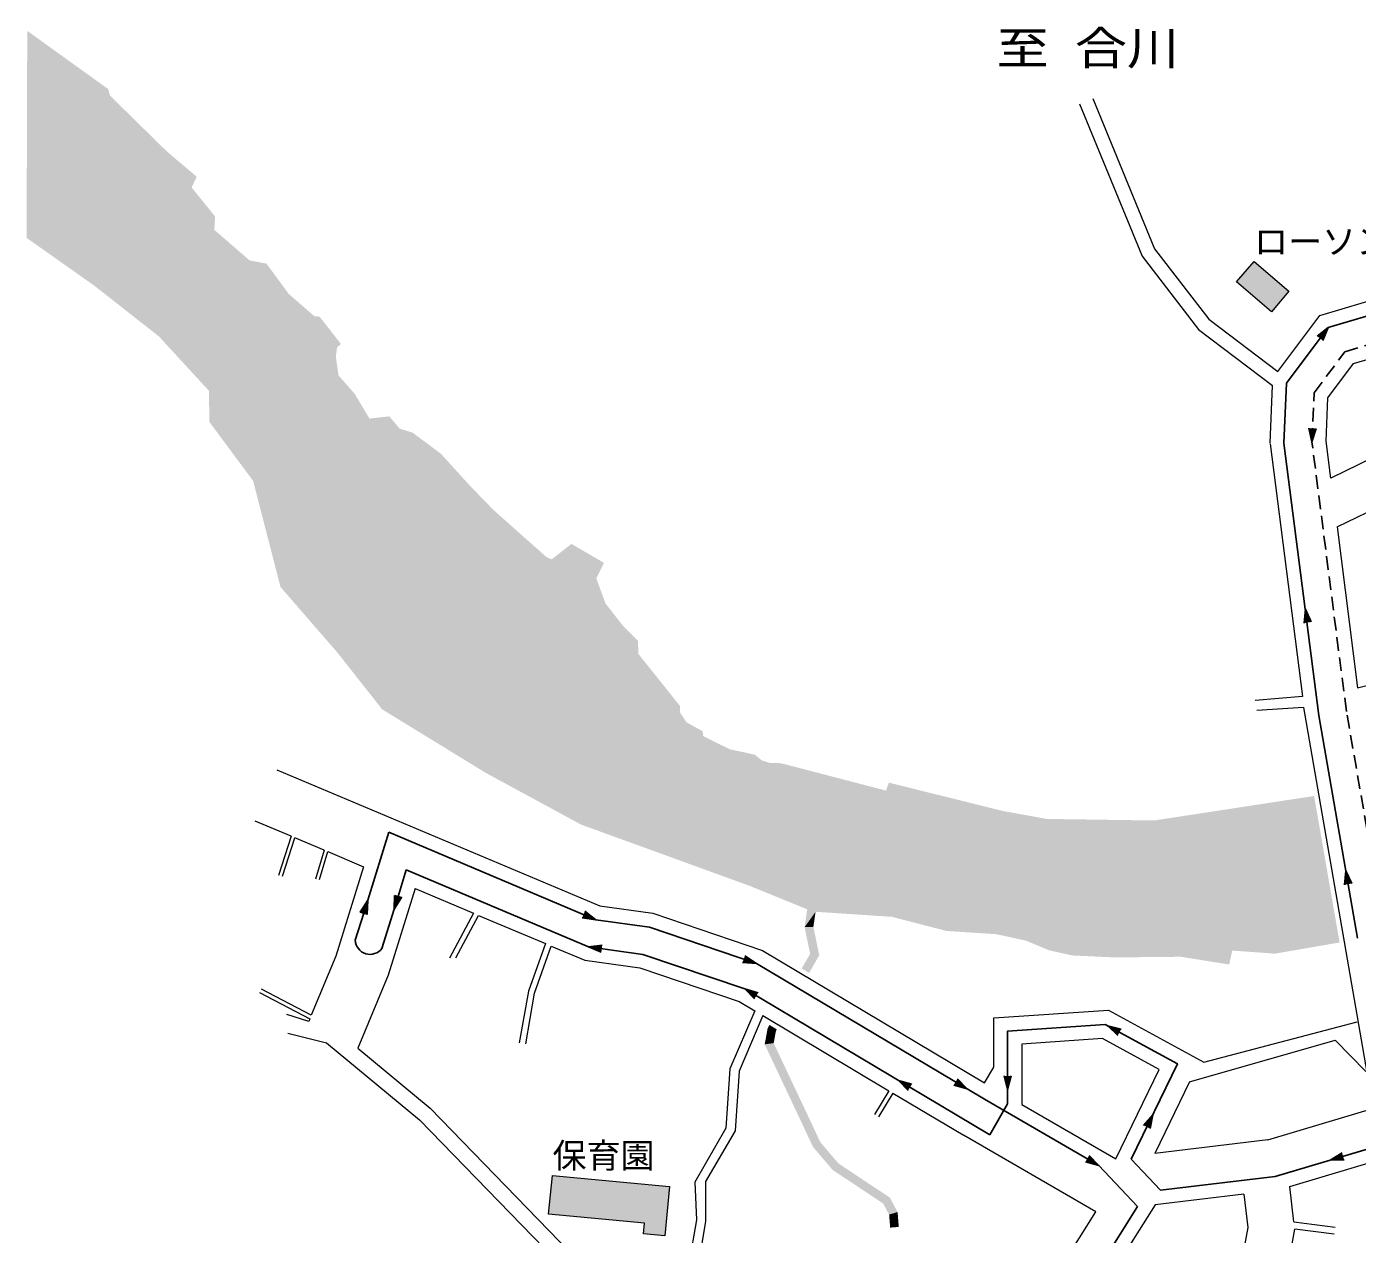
# Model space of a CAD drawing. Units: millimetres on the paper. Extents: x -210 to 208, y -143 to 132.
# Drawn here: x -193.7 to -76.4, y -35 to 71.5 of the extents above; entities that cross this region are included whole.
import ezdxf
from ezdxf.enums import TextEntityAlignment as Align

# ---------------------------------------------------------------- set-up
doc = ezdxf.new("R2010")
doc.units = ezdxf.units.MM
doc.linetypes.add('DASHED1', pattern=[1.8, 1.2, -0.6])
for name, color, linetype, lineweight in [('1-0_道路', 7, 'Continuous', 9), ('1-1_川', 254, 'Continuous', 9), ('1-2_建物', 254, 'Continuous', 9), ('1-4_行程1', 6, 'Continuous', 25)]:
    doc.layers.add(name, color=color, linetype=linetype, lineweight=lineweight)
doc.styles.add('ＭＳ 明朝', font='')
doc.styles.get('ＭＳ 明朝').set_extended_font_data('MS Mincho')

msp = doc.modelspace()

# ---------------------------------------------------------------- linework, layer by layer
at = {"layer": '1-0_道路'}
for p, q in [((-79.662, 46.073), (-48.88, 55.155)), ((-83.358, 41.126), (-79.662, 46.073)), ((-90.356, 44.838), (-83.827, 39.891)), ((-89.455, 45.747), (-83.358, 41.126)), ((-78.949, 38.808), (-76.701, 41.817)), ((-84.043, 34.805), (-83.827, 39.891)), ((-79.111, 34.979), (-78.949, 38.808)), ((-84.04, 34.736), (-81.193, 12.444)), ((-78.693, 31.707), (-79.111, 34.979)), ((-73.481, 34.248), (-78.693, 31.707)), ((-78.145, 27.414), (-70.252, 31.26)), ((-81.195, 12.461), (-85.38, 12.102)), ((-81.11, 11.479), (-85.226, 11.218)), ((-81.11, 11.479), (-75.508, -20.72)), ((-170.38, 0.126), (-173.545, 1.462)), ((-170.38, 0.126), (-171.497, -3.341)), ((-171.139, -3.385), (-170.052, -0.013)), ((-167.464, -1.106), (-170.052, -0.013)), ((-167.464, -1.106), (-168.219, -3.666)), ((-167.876, -3.688), (-167.153, -1.237)), ((-167.153, -1.237), (-163.99, -2.573)), ((-163.99, -2.573), (-166.437, -10.468)), ((-159.435, -4.496), (-161.807, -12.146)), ((-159.435, -4.496), (-154.29, -6.669)), ((-154.29, -6.669), (-156.402, -10.632)), ((-155.846, -10.612), (-153.846, -6.857)), ((-138.486, -6.675), (-128.808, -9.959)), ((-166.437, -10.468), (-168.599, -15.655)), ((-128.808, -9.959), (-109.227, -21.632)), ((-139.624, -11.485), (-130.881, -14.451)), ((-161.807, -12.146), (-164.49, -18.585)), ((-168.599, -15.655), (-173.001, -13.356)), ((-149.445, -13.534), (-150.255, -18.1)), ((-149.669, -18.203), (-148.929, -13.724)), ((-168.828, -16.205), (-170.766, -15.6)), ((-128.784, -15.701), (-130.873, -20.586)), ((-89.905, -19.792), (-76.367, -16.258)), ((-164.49, -18.585), (-158.118, -23.875)), ((-91.168, -21.538), (-78.307, -17.877)), ((-78.307, -17.877), (-75.609, -20.617)), ((-91.168, -21.538), (-94.219, -27.849)), ((-117.322, -22.534), (-118.586, -24.634)), ((-117.322, -22.534), (-111.127, -26.228)), ((-158.118, -23.875), (-138.161, -44.433)), ((-105.947, -23.541), (-97.647, -28.346)), ((-84.251, -26.65), (-74.598, -23.772)), ((-99.416, -33.007), (-111.077, -26.257)), ((-84.251, -26.65), (-94.219, -27.849)), ((-82.31, -30.777), (-72.371, -27.814)), ((-134.79, -30.392), (-134.645, -33.709)), ((-133.841, -30.325), (-133.83, -33.846)), ((-86.359, -31.446), (-94.176, -32.386)), ((-81.942, -33.877), (-82.31, -30.777)), ((-134.645, -33.709), (-135.786, -40.514)), ((-133.83, -33.846), (-134.997, -40.807)), ((-116.717, -60.427), (-99.416, -33.007)), ((-81.942, -33.877), (-78.309, -34.375)), ((-85.267, -52.859), (-81.864, -34.536)), ((-78.394, -34.994), (-81.864, -34.536))]:
    msp.add_line(p, q, dxfattribs=at)
for points in [[(-100.862, 64.719), (-95.341, 51.298), (-90.356, 44.838)], [(-99.689, 65.201), (-94.233, 51.938), (-89.455, 45.747)], [(-76.701, 41.817), (-67.955, 44.397), (-69.577, 39.831)], [(-78.145, 27.414), (-76.33, 13.206), (-54.846, 18.558)], [(-171.63, 5.995), (-143.158, -6.03), (-138.486, -6.675)], [(-153.846, -6.857), (-147.942, -9.35), (-149.445, -13.534)], [(-148.929, -13.724), (-147.44, -9.562), (-144.474, -10.815), (-139.624, -11.485)], [(-173.164, -13.669), (-168.735, -15.982), (-168.828, -16.205)], [(-130.881, -14.451), (-129.501, -15.274), (-131.689, -20.39)], [(-109.227, -21.632), (-108.407, -20.257), (-108.407, -15.907), (-98.294, -15.224), (-89.905, -19.792)], [(-128.784, -15.701), (-117.678, -22.322), (-118.941, -24.42)], [(-170.673, -17.245), (-167.261, -18.093), (-159.064, -24.897), (-138.05, -46.545), (-129.412, -52.223)], [(-97.647, -28.346), (-93.832, -20.455), (-98.842, -17.727), (-105.947, -18.206), (-105.947, -23.541)], [(-131.689, -20.39), (-132.036, -25.624), (-134.79, -30.392)], [(-130.873, -20.586), (-131.224, -25.874), (-133.841, -30.325)], [(-86.359, -31.446), (-86.009, -34.4), (-89.75, -54.544)], [(-94.176, -32.386), (-112.552, -61.509), (-106.176, -60.558)]]:
    msp.add_lwpolyline(points, dxfattribs=at)
at = {"layer": '1-1_川'}
for points in [[(-186.362, 65.47), (-193.646, 71.169), (-193.703, 52.907)], [(-186.362, 65.47), (-193.646, 71.169), (-193.703, 52.907)], [(-186.362, 65.47), (-186.513, 66.036), (-193.646, 71.169)], [(-186.362, 65.47), (-186.513, 66.036), (-193.646, 71.169)], [(-186.362, 65.47), (-193.703, 52.907), (-187.703, 48.668)], [(-186.362, 65.47), (-193.703, 52.907), (-187.703, 48.668)], [(-186.362, 65.47), (-187.703, 48.668), (-182.033, 44.21)], [(-186.362, 65.47), (-187.703, 48.668), (-182.033, 44.21)], [(-186.362, 65.47), (-182.033, 44.21), (-177.629, 39.421)], [(-181.371, 60.565), (-186.362, 65.47), (-177.629, 39.421)], [(-186.362, 65.47), (-182.033, 44.21), (-177.629, 39.421)], [(-181.371, 60.565), (-186.362, 65.47), (-177.629, 39.421)], [(-181.371, 60.565), (-177.629, 39.421), (-173.725, 31.464)], [(-179.153, 57.356), (-178.7, 58.299), (-181.371, 60.565)], [(-179.153, 57.356), (-181.371, 60.565), (-173.725, 31.464)], [(-181.371, 60.565), (-177.629, 39.421), (-173.725, 31.464)], [(-179.153, 57.356), (-178.7, 58.299), (-181.371, 60.565)], [(-179.153, 57.356), (-181.371, 60.565), (-173.725, 31.464)], [(-177.153, 53.619), (-177.078, 54.789), (-179.153, 57.356)], [(-179.153, 57.356), (-173.725, 31.464), (-177.153, 53.619)], [(-177.153, 53.619), (-177.078, 54.789), (-179.153, 57.356)], [(-179.153, 57.356), (-173.725, 31.464), (-177.153, 53.619)], [(-166.437, 42.433), (-174.052, 50.926), (-177.153, 53.619)], [(-173.725, 31.464), (-166.437, 42.433), (-177.153, 53.619)], [(-166.437, 42.433), (-174.052, 50.926), (-177.153, 53.619)], [(-173.725, 31.464), (-166.437, 42.433), (-177.153, 53.619)], [(-170.586, 47.958), (-172.549, 50.638), (-174.052, 50.926)], [(-166.437, 42.433), (-170.586, 47.958), (-174.052, 50.926)], [(-170.586, 47.958), (-172.549, 50.638), (-174.052, 50.926)], [(-166.437, 42.433), (-170.586, 47.958), (-174.052, 50.926)], [(-166.323, 43.249), (-168.322, 45.996), (-170.586, 47.958)], [(-166.437, 42.433), (-166.323, 43.249), (-170.586, 47.958)], [(-166.323, 43.249), (-168.322, 45.996), (-170.586, 47.958)], [(-166.437, 42.433), (-166.323, 43.249), (-170.586, 47.958)], [(-166.323, 43.249), (-167.869, 45.958), (-168.322, 45.996)], [(-166.323, 43.249), (-167.869, 45.958), (-168.322, 45.996)], [(-166.323, 43.249), (-165.982, 43.543), (-167.869, 45.958)], [(-166.323, 43.249), (-165.982, 43.543), (-167.869, 45.958)], [(-173.725, 31.464), (-166.192, 40.769), (-166.437, 42.433)], [(-173.725, 31.464), (-166.192, 40.769), (-166.437, 42.433)], [(-173.725, 31.464), (-164.789, 39.17), (-166.192, 40.769)], [(-173.725, 31.464), (-164.789, 39.17), (-166.192, 40.769)], [(-177.629, 39.421), (-177.581, 36.669), (-173.725, 31.464)], [(-177.629, 39.421), (-177.581, 36.669), (-173.725, 31.464)], [(-173.725, 31.464), (-163.468, 36.968), (-164.789, 39.17)], [(-173.725, 31.464), (-163.468, 36.968), (-164.789, 39.17)], [(-173.725, 31.464), (-139.75, 16.205), (-163.468, 36.968)], [(-173.725, 31.464), (-136.088, 11.036), (-163.468, 36.968)], [(-160.793, 36.071), (-161.723, 37.164), (-163.468, 36.968)], [(-160.793, 36.071), (-161.723, 37.164), (-163.468, 36.968)], [(-152.505, 28.877), (-160.793, 36.071), (-163.468, 36.968)], [(-141.094, 18.662), (-152.505, 28.877), (-163.468, 36.968)], [(-139.796, 17.38), (-141.094, 18.662), (-163.468, 36.968)], [(-139.75, 16.205), (-139.796, 17.38), (-163.468, 36.968)], [(-152.505, 28.877), (-160.793, 36.071), (-163.468, 36.968)], [(-141.094, 18.662), (-152.505, 28.877), (-163.468, 36.968)], [(-139.796, 17.38), (-141.094, 18.662), (-163.468, 36.968)], [(-139.75, 16.205), (-139.796, 17.38), (-163.468, 36.968)], [(-136.088, 11.036), (-139.75, 16.205), (-163.468, 36.968)], [(-154.561, 30.997), (-159.667, 35.728), (-160.793, 36.071)], [(-152.505, 28.877), (-154.561, 30.997), (-160.793, 36.071)], [(-154.561, 30.997), (-159.667, 35.728), (-160.793, 36.071)], [(-152.505, 28.877), (-154.561, 30.997), (-160.793, 36.071)], [(-154.561, 30.997), (-157.171, 33.868), (-159.667, 35.728)], [(-154.561, 30.997), (-157.171, 33.868), (-159.667, 35.728)], [(-173.725, 31.464), (-171.316, 22.115), (-124.866, -6.321)], [(-173.725, 31.464), (-124.866, -6.321), (-117.421, -6.981)], [(-173.725, 31.464), (-117.421, -6.981), (-112.584, -8.233)], [(-173.725, 31.464), (-112.584, -8.233), (-108.203, -8.517)], [(-173.725, 31.464), (-108.203, -8.517), (-134.038, 8.951)], [(-173.725, 31.464), (-134.038, 8.951), (-135.51, 10.177)], [(-173.725, 31.464), (-135.51, 10.177), (-136.088, 11.036)], [(-173.725, 31.464), (-136.088, 11.036), (-139.75, 16.205)], [(-173.725, 31.464), (-171.316, 22.115), (-166.304, 16.332)], [(-173.725, 31.464), (-166.304, 16.332), (-124.866, -6.321)], [(-173.725, 31.464), (-124.866, -6.321), (-117.421, -6.981)], [(-173.725, 31.464), (-117.421, -6.981), (-112.584, -8.233)], [(-173.725, 31.464), (-112.584, -8.233), (-108.203, -8.517)], [(-173.725, 31.464), (-108.203, -8.517), (-134.038, 8.951)], [(-173.725, 31.464), (-134.038, 8.951), (-135.51, 10.177)], [(-173.725, 31.464), (-135.51, 10.177), (-136.088, 11.036)], [(-141.094, 18.662), (-147.84, 24.733), (-152.505, 28.877)], [(-141.094, 18.662), (-147.84, 24.733), (-152.505, 28.877)], [(-143.464, 22.867), (-145.656, 25.91), (-147.4, 24.555)], [(-143.464, 22.867), (-145.656, 25.91), (-147.4, 24.555)], [(-143.464, 22.867), (-142.791, 24.238), (-145.656, 25.91)], [(-143.464, 22.867), (-142.791, 24.238), (-145.656, 25.91)], [(-143.464, 22.867), (-147.4, 24.555), (-147.84, 24.733)], [(-142.653, 20.659), (-143.464, 22.867), (-147.84, 24.733)], [(-141.094, 18.662), (-142.653, 20.659), (-147.84, 24.733)], [(-143.464, 22.867), (-147.4, 24.555), (-147.84, 24.733)], [(-142.653, 20.659), (-143.464, 22.867), (-147.84, 24.733)], [(-141.094, 18.662), (-142.653, 20.659), (-147.84, 24.733)], [(-171.316, 22.115), (-166.304, 16.332), (-124.866, -6.321)], [(-166.304, 16.332), (-162.352, 11.32), (-153.244, 5.73)], [(-166.304, 16.332), (-153.244, 5.73), (-144.81, 1.151)], [(-166.304, 16.332), (-144.81, 1.151), (-129.967, -4.246)], [(-166.304, 16.332), (-129.967, -4.246), (-124.866, -6.321)], [(-166.304, 16.332), (-162.352, 11.32), (-153.244, 5.73)], [(-166.304, 16.332), (-153.244, 5.73), (-144.81, 1.151)], [(-166.304, 16.332), (-144.81, 1.151), (-129.967, -4.246)], [(-166.304, 16.332), (-129.967, -4.246), (-124.866, -6.321)], [(-136.088, 11.036), (-136.079, 11.606), (-139.75, 16.205)], [(-136.088, 11.036), (-136.079, 11.606), (-139.75, 16.205)], [(-134.038, 8.951), (-134.091, 9.389), (-135.51, 10.177)], [(-134.038, 8.951), (-134.091, 9.389), (-135.51, 10.177)], [(-105.585, -9.086), (-131.69, 7.794), (-134.038, 8.951)], [(-108.203, -8.517), (-105.585, -9.086), (-134.038, 8.951)], [(-105.585, -9.086), (-131.69, 7.794), (-134.038, 8.951)], [(-108.203, -8.517), (-105.585, -9.086), (-134.038, 8.951)], [(-128.869, 6.813), (-129.5, 7.321), (-131.69, 7.794)], [(-87.383, -9.961), (-128.869, 6.813), (-131.69, 7.794)], [(-105.585, -9.086), (-87.383, -9.961), (-131.69, 7.794)], [(-128.869, 6.813), (-129.5, 7.321), (-131.69, 7.794)], [(-87.383, -9.961), (-128.869, 6.813), (-131.69, 7.794)], [(-105.585, -9.086), (-87.383, -9.961), (-131.69, 7.794)], [(-83.621, -10.235), (-128.15, 6.585), (-128.869, 6.813)], [(-87.383, -9.961), (-83.621, -10.235), (-128.869, 6.813)], [(-83.621, -10.235), (-128.15, 6.585), (-128.869, 6.813)], [(-87.383, -9.961), (-83.621, -10.235), (-128.869, 6.813)], [(-83.621, -10.235), (-127.187, 6.568), (-128.15, 6.585)], [(-83.621, -10.235), (-127.187, 6.568), (-128.15, 6.585)], [(-83.621, -10.235), (-117.917, 4.15), (-127.187, 6.568)], [(-83.621, -10.235), (-117.917, 4.15), (-127.187, 6.568)], [(-83.621, -10.235), (-117.672, 4.851), (-117.917, 4.15)], [(-107.62, 2.351), (-117.672, 4.851), (-117.917, 4.15)], [(-83.621, -10.235), (-107.62, 2.351), (-117.672, 4.851)], [(-83.621, -10.235), (-107.62, 2.351), (-117.917, 4.15)], [(-83.621, -10.235), (-80.168, 3.674), (-94.29, 1.511)], [(-83.621, -10.235), (-80.168, 3.674), (-94.29, 1.511)], [(-83.621, -10.235), (-77.92, -9.248), (-80.168, 3.674)], [(-83.621, -10.235), (-77.92, -9.248), (-80.168, 3.674)], [(-83.621, -10.235), (-103.737, 1.651), (-107.62, 2.351)], [(-83.621, -10.235), (-103.737, 1.651), (-107.62, 2.351)], [(-83.621, -10.235), (-94.29, 1.511), (-103.737, 1.651)], [(-83.621, -10.235), (-94.29, 1.511), (-103.737, 1.651)], [(-124.866, -6.321), (-125.096, -7.894), (-124.128, -6.541)], [(-124.866, -6.321), (-125.096, -7.894), (-124.128, -6.541)], [(-125.096, -7.894), (-124.323, -7.872), (-124.128, -6.541)], [(-125.096, -7.894), (-124.323, -7.872), (-124.128, -6.541)], [(-124.866, -6.321), (-124.128, -6.541), (-117.421, -6.981)], [(-124.866, -6.321), (-124.128, -6.541), (-117.421, -6.981)], [(-125.096, -7.894), (-124.609, -10.254), (-124.323, -7.872)], [(-125.096, -7.894), (-124.609, -10.254), (-124.323, -7.872)], [(-124.609, -10.254), (-123.804, -10.385), (-124.323, -7.872)], [(-124.609, -10.254), (-123.804, -10.385), (-124.323, -7.872)], [(-105.585, -9.086), (-103.537, -9.94), (-91.928, -10.509)], [(-105.585, -9.086), (-91.928, -10.509), (-87.383, -9.961)], [(-105.585, -9.086), (-103.537, -9.94), (-91.928, -10.509)], [(-105.585, -9.086), (-91.928, -10.509), (-87.383, -9.961)], [(-124.609, -10.254), (-125.355, -11.54), (-123.804, -10.385)], [(-124.609, -10.254), (-125.355, -11.54), (-123.804, -10.385)], [(-125.355, -11.54), (-124.701, -11.93), (-123.804, -10.385)], [(-125.355, -11.54), (-124.701, -11.93), (-123.804, -10.385)], [(-103.537, -9.94), (-101.488, -10.395), (-97.733, -10.566)], [(-103.537, -9.94), (-97.733, -10.566), (-91.928, -10.509)], [(-103.537, -9.94), (-101.488, -10.395), (-97.733, -10.566)], [(-103.537, -9.94), (-97.733, -10.566), (-91.928, -10.509)], [(-91.928, -10.509), (-87.656, -11.192), (-87.383, -9.961)], [(-91.928, -10.509), (-87.656, -11.192), (-87.383, -9.961)], [(-127.628, -17.07), (-128.354, -16.808), (-128.616, -18.231)], [(-127.823, -18.128), (-127.628, -17.07), (-128.616, -18.231)], [(-127.628, -17.07), (-128.198, -16.528), (-128.354, -16.808)], [(-127.628, -17.07), (-127.544, -16.918), (-128.198, -16.528)], [(-127.823, -18.128), (-128.616, -18.231), (-122.624, -29.317)], [(-128.616, -18.231), (-124.347, -27.295), (-122.624, -29.317)], [(-123.701, -26.878), (-127.823, -18.128), (-122.624, -29.317)], [(-122.624, -29.317), (-122.114, -28.742), (-123.701, -26.878)], [(-122.624, -29.317), (-118.167, -32.276), (-122.114, -28.742)], [(-118.167, -32.276), (-117.587, -31.747), (-122.114, -28.742)], [(-118.167, -32.276), (-117.644, -33.25), (-117.587, -31.747)], [(-117.644, -33.25), (-116.898, -33.03), (-117.587, -31.747)], [(-117.644, -33.25), (-116.793, -34.34), (-116.898, -33.03)], [(-117.644, -33.25), (-117.552, -34.401), (-116.793, -34.34)]]:
    msp.add_solid(points, dxfattribs=at)
at = {"layer": '1-2_建物', "color": 7}
for p, q in [((-86.999, 49.018), (-85.459, 50.826)), ((-83.923, 46.398), (-86.999, 49.018)), ((-147.688, -33.229), (-147.329, -29.809)), ((-147.329, -29.809), (-137.026, -30.768))]:
    msp.add_line(p, q, dxfattribs=at)
for points in [[(-85.459, 50.826), (-82.383, 48.206), (-83.923, 46.398)], [(-137.026, -30.768), (-137.431, -35.128), (-139.31, -34.953), (-139.222, -34.017), (-147.688, -33.229)]]:
    msp.add_lwpolyline(points, dxfattribs=at)
at = {"layer": '1-2_建物', "color": 9}
msp.add_solid([(-86.999, 49.018), (-85.459, 50.826), (-83.923, 46.398), (-82.383, 48.206)], dxfattribs=at)
at = {"layer": '1-2_建物'}
for points in [[(-147.329, -29.809), (-147.688, -33.229), (-139.222, -34.017)], [(-137.026, -30.768), (-147.329, -29.809), (-139.222, -34.017)], [(-139.31, -34.953), (-137.431, -35.128), (-137.026, -30.768)], [(-137.026, -30.768), (-139.222, -34.017), (-139.31, -34.953)]]:
    msp.add_solid(points, dxfattribs=at)
at = {"layer": '1-4_行程1'}
for p, q in [((-82.6, 40.089), (-78.935, 44.995)), ((-78.935, 44.995), (-79.901, 44.233)), ((-78.935, 44.995), (-79.391, 43.852)), ((-82.824, 34.808), (-82.6, 40.089)), ((-80.358, 34.913), (-80.625, 36.113)), ((-80.358, 34.913), (-79.989, 36.086)), ((-82.824, 34.808), (-79.754, 10.768)), ((-80.94, 20.149), (-81.05, 18.924)), ((-80.94, 20.149), (-80.423, 19.033)), ((-79.754, 10.768), (-76.336, -8.876)), ((-161.766, 0.474), (-163.626, -5.526)), ((-161.766, 0.474), (-143.5, -7.24)), ((-160.221, -2.849), (-160.946, -5.186)), ((-160.221, -2.849), (-144.158, -9.632)), ((-77.364, -2.928), (-77.474, -4.153)), ((-77.364, -2.928), (-76.847, -4.044)), ((-163.978, -6.661), (-164.721, -9.055)), ((-161.297, -6.321), (-162.371, -9.784)), ((-143.5, -7.24), (-144.471, -6.484)), ((-143.5, -7.24), (-144.719, -7.071)), ((-144.158, -9.632), (-139.353, -10.297)), ((-139.353, -10.297), (-130.376, -13.342)), ((-129.34, -11.096), (-130.362, -10.413)), ((-129.34, -11.096), (-130.567, -11.016)), ((-129.34, -11.096), (-110.768, -22.167)), ((-130.376, -13.342), (-129.193, -13.677)), ((-130.376, -13.342), (-129.519, -14.224)), ((-130.376, -13.342), (-108.776, -26.219)), ((-98.372, -16.604), (-97.176, -16.892)), ((-98.372, -16.604), (-97.481, -17.451)), ((-107.191, -22.204), (-107.509, -21.016)), ((-107.191, -22.204), (-106.872, -21.016)), ((-116.829, -21.418), (-115.645, -21.753)), ((-116.829, -21.418), (-115.971, -22.3)), ((-110.768, -22.167), (-111.952, -21.832)), ((-110.768, -22.167), (-111.626, -21.285)), ((-110.768, -22.167), (-109.246, -23.075)), ((-94.404, -24.45), (-95.208, -25.381)), ((-94.404, -24.45), (-94.635, -25.658)), ((-72.179, -26.483), (-78.75, -28.443)), ((-99.145, -28.922), (-100.014, -28.051)), ((-78.75, -28.443), (-77.703, -27.798)), ((-99.145, -28.922), (-100.333, -28.602)), ((-96.295, -28.362), (-93.718, -31.104)), ((-83.595, -29.887), (-78.75, -28.443)), ((-78.75, -28.443), (-77.521, -28.408)), ((-93.718, -31.104), (-83.595, -29.887)), ((-95.737, -32.548), (-112.8, -59.59))]:
    msp.add_line(p, q, dxfattribs=at)
for points in [[(-78.935, 44.995), (-48.449, 53.99), (-24.958, 65.295)], [(-143.5, -7.24), (-138.784, -7.892), (-129.34, -11.096)], [(-142.938, -9.48), (-144.158, -9.632), (-143.025, -10.11)], [(-108.776, -26.219), (-107.191, -23.479), (-107.191, -17.071), (-98.581, -16.49), (-92.228, -19.949), (-96.295, -28.362)], [(-109.246, -23.075), (-99.145, -28.922), (-95.737, -32.548)]]:
    msp.add_lwpolyline(points, dxfattribs=at)
at = {"layer": '1-4_行程1', "linetype": 'DASHED1'}
msp.add_lwpolyline([(-71.923, -19.888), (-75.207, -1.009), (-77.32, 11.135), (-80.358, 34.913), (-80.175, 39.225), (-77.454, 42.867), (-47.562, 51.687), (-23.745, 63.148)], dxfattribs=at)
at = {"layer": '1-4_行程1'}
for points in [[(-163.626, -5.526), (-164.282, -6.567), (-163.674, -6.755)], [(-161.25, -5.092), (-160.641, -5.28), (-161.297, -6.321)]]:
    msp.add_lwpolyline(points, close=True, dxfattribs=at)
msp.add_arc((-163.411, -8.984), 1.312, 183.13933, 322.41106, dxfattribs=at)
at = {"layer": '1-4_行程1', "color": 230}
for points in [[(-78.935, 44.995), (-79.391, 43.852), (-79.901, 44.233)], [(-80.358, 34.913), (-80.625, 36.113), (-79.989, 36.086)], [(-80.94, 20.149), (-80.423, 19.033), (-81.05, 18.924)], [(-77.364, -2.928), (-76.847, -4.044), (-77.474, -4.153)], [(-164.282, -6.567), (-163.674, -6.755), (-163.626, -5.526)], [(-161.25, -5.092), (-160.641, -5.28), (-161.297, -6.321)], [(-143.5, -7.24), (-144.719, -7.071), (-144.471, -6.484)], [(-144.158, -9.632), (-142.938, -9.48), (-143.025, -10.11)], [(-129.34, -11.096), (-130.567, -11.016), (-130.362, -10.413)], [(-130.376, -13.342), (-129.193, -13.677), (-129.519, -14.224)], [(-98.372, -16.604), (-97.176, -16.892), (-97.481, -17.451)], [(-107.191, -22.204), (-107.509, -21.016), (-106.872, -21.016)], [(-116.829, -21.418), (-115.645, -21.753), (-115.971, -22.3)], [(-110.768, -22.167), (-111.952, -21.832), (-111.626, -21.285)], [(-94.404, -24.45), (-94.635, -25.658), (-95.208, -25.381)], [(-99.145, -28.922), (-100.333, -28.602), (-100.014, -28.051)], [(-78.75, -28.443), (-77.703, -27.798), (-77.521, -28.408)]]:
    msp.add_solid(points, dxfattribs=at)

# ---------------------------------------------------------------- texts
at = {"layer": '1-0_道路', "style": 'ＭＳ 明朝', "width": 1.15}
msp.add_text('至 合川', height=2.933, dxfattribs=at).set_placement((-108.167, 67.312), align=Align.BOTTOM_LEFT)
at = {"layer": '1-2_建物', "color": 7, "style": 'ＭＳ 明朝'}
for s, p in [('ローソン', (-85.459, 50.826)), ('保育園', (-147.329, -29.809))]:
    msp.add_text(s, height=2.199, dxfattribs=at).set_placement(p, align=Align.BOTTOM_LEFT)

doc.saveas('drawing.dxf')
